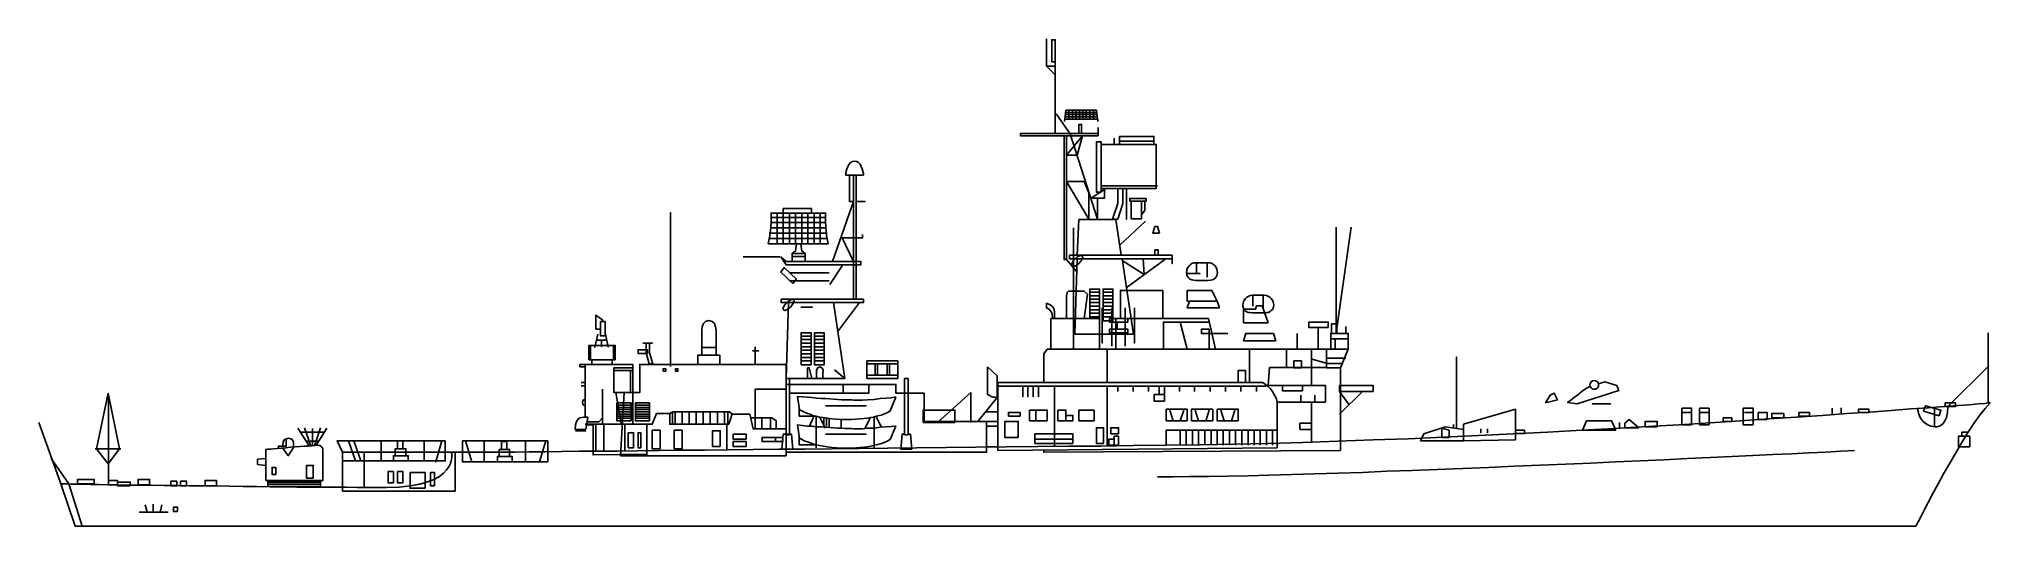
# Model space of a CAD drawing. Header units: millimetres. Extents: x -2062 to -1956, y 1488 to 1514.
import ezdxf

# ---------------------------------------------------------------- set-up
doc = ezdxf.new("R2010")
doc.units = ezdxf.units.MM
doc.header["$LTSCALE"] = 10
doc.layers.add('Embarcações', color=2, linetype='Continuous')

msp = doc.modelspace()

# ---------------------------------------------------------------- linework, layer by layer
at = {"layer": 'Embarcações'}
for points in [[(-2007.31, 1514.34), (-2007.31, 1512.87), (-2006.8, 1512.36)], [(-2006.83, 1513.1), (-2006.83, 1514.3), (-2007.02, 1514.3), (-2007.02, 1513.1), (-2006.83, 1513.1)], [(-2006.83, 1514.2), (-2006.83, 1509.18)], [(-2007.31, 1512.87), (-2006.83, 1512.87)], [(-2004.53, 1505.69), (-2004.53, 1504.54), (-2006.02, 1509.18), (-2006.77, 1510.28)], [(-2004.53, 1509.99), (-2004.59, 1510.47), (-2006.25, 1510.47), (-2006.31, 1509.99), (-2004.53, 1509.99)], [(-2006.25, 1510.35), (-2004.59, 1510.35)], [(-2006.25, 1510.24), (-2004.59, 1510.24)], [(-2006.09, 1510.47), (-2006.09, 1509.99)], [(-2005.89, 1510.47), (-2005.89, 1509.99)], [(-2005.7, 1510.47), (-2005.7, 1509.99)], [(-2005.51, 1510.47), (-2005.51, 1509.99)], [(-2005.33, 1510.47), (-2005.33, 1509.99)], [(-2005.14, 1510.47), (-2005.14, 1509.99)], [(-2004.94, 1510.47), (-2004.94, 1509.99)], [(-2004.75, 1510.47), (-2004.75, 1509.99)], [(-2004.49, 1509.08), (-2004.49, 1509.2), (-2008.72, 1509.2), (-2008.72, 1509.08), (-2004.49, 1509.08)], [(-2006.31, 1509.99), (-2006.32, 1509.85)], [(-2006.25, 1510.11), (-2004.59, 1510.11)], [(-2005.4, 1509.2), (-2005.4, 1509.7), (-2005.54, 1509.7), (-2005.54, 1509.2), (-2005.4, 1509.2)], [(-2004.53, 1509.99), (-2004.5, 1509.85)], [(-2004.5, 1509.52), (-2004.5, 1509.2)], [(-2006.21, 1509.08), (-2006.21, 1502.35), (-2006.35, 1502.35), (-2006.35, 1509.08), (-2006.21, 1509.08)], [(-2006.21, 1508.03), (-2005.63, 1508.03), (-2005.34, 1509.08), (-2006.21, 1508.03)], [(-2006.21, 1508.03), (-2005.63, 1508.03), (-2005.34, 1509.08)], [(-2004.34, 1506.02), (-2004.34, 1508.75), (-2004.59, 1508.75), (-2004.59, 1506.02), (-2004.34, 1506.02)], [(-2004.59, 1508.75), (-2004.59, 1508.75), (-2004.59, 1508.75), (-2004.59, 1508.75), (-2004.59, 1508.75)], [(-2001.34, 1506.22), (-2001.34, 1508.61), (-2004.34, 1508.61), (-2004.34, 1506.22), (-2001.34, 1506.22)], [(-2003.62, 1508.65), (-2003.62, 1508.94), (-2003.62, 1508.65)], [(-2003.62, 1508.65), (-2003.62, 1508.94)], [(-2001.47, 1508.61), (-2001.47, 1509.04), (-2003.33, 1509.04), (-2003.33, 1508.61), (-2001.47, 1508.61)], [(-2003.29, 1508.79), (-2001.47, 1508.79)], [(-2017.25, 1506.93), (-2017.25, 1507.03), (-2017.28, 1507.15), (-2017.31, 1507.28), (-2017.36, 1507.4), (-2017.43, 1507.53), (-2017.51, 1507.62), (-2017.61, 1507.68), (-2017.73, 1507.7), (-2017.84, 1507.68), (-2017.94, 1507.62), (-2018.02, 1507.53), (-2018.09, 1507.4), (-2018.15, 1507.28), (-2018.18, 1507.15), (-2018.2, 1507.03), (-2018.2, 1506.93), (-2017.25, 1506.93)], [(-2017.78, 1505.5), (-2017.78, 1506.93), (-2018.01, 1506.93), (-2018.01, 1505.5), (-2017.78, 1505.5)], [(-2017.64, 1506.93), (-2017.64, 1500.19), (-2017.78, 1500.19), (-2017.78, 1506.93), (-2017.64, 1506.93)], [(-2005.25, 1506.6), (-2006.21, 1506.6), (-2005.01, 1504.54), (-2005.01, 1505.98), (-2005.25, 1506.6)], [(-2005.25, 1506.6), (-2006.21, 1506.6), (-2005.01, 1504.54), (-2005.01, 1505.98)], [(-2004.15, 1506.16), (-2004.15, 1505.69), (-2004.88, 1505.69), (-2004.15, 1506.16)], [(-2004.15, 1506.16), (-2004.15, 1505.69), (-2004.88, 1505.69)], [(-2004.34, 1506.35), (-2001.28, 1506.35)], [(-2003.43, 1504.54), (-2003.15, 1505.4), (-2003.15, 1506.22), (-2003.43, 1506.22), (-2003.43, 1505.4), (-2003.72, 1504.54), (-2003.43, 1504.54)], [(-2002.96, 1506.22), (-2002.96, 1504.54), (-2002.96, 1506.22)], [(-2002.96, 1506.22), (-2002.96, 1504.54)], [(-2027.72, 1496.54), (-2027.72, 1504.9), (-2027.72, 1496.54)], [(-2027.72, 1496.54), (-2027.72, 1504.9)], [(-2019.17, 1503.2), (-2019.25, 1503.66), (-2019.29, 1504.07), (-2019.3, 1504.45), (-2019.3, 1504.88), (-2022.26, 1504.88), (-2022.26, 1504.45), (-2022.28, 1504.07), (-2022.33, 1503.66), (-2022.42, 1503.2), (-2019.17, 1503.2)], [(-2021.93, 1504.88), (-2021.93, 1503.2)], [(-2020.07, 1504.88), (-2020.07, 1505.12), (-2021.6, 1505.12), (-2021.6, 1504.88), (-2020.07, 1504.88)], [(-2021.6, 1504.88), (-2021.6, 1503.2)], [(-2021.26, 1504.88), (-2021.26, 1503.2)], [(-2020.93, 1504.88), (-2020.93, 1503.2)], [(-2020.6, 1504.88), (-2020.6, 1503.2)], [(-2020.27, 1504.88), (-2020.27, 1503.2)], [(-2019.92, 1504.88), (-2019.92, 1503.2)], [(-2019.59, 1504.88), (-2019.59, 1503.2)], [(-2018.92, 1502.25), (-2017.78, 1505.5), (-2018.92, 1502.25)], [(-2018.92, 1502.25), (-2017.78, 1505.5)], [(-2017.58, 1505.5), (-2017.16, 1505.5), (-2017.58, 1505.5)], [(-2017.58, 1505.5), (-2017.16, 1505.5)], [(-2001.89, 1505.53), (-2001.89, 1505.67), (-2002.78, 1505.67), (-2002.78, 1505.53), (-2001.89, 1505.53)], [(-2002.15, 1504.56), (-2002.15, 1505.53), (-2002.7, 1505.53), (-2002.7, 1504.56), (-2002.15, 1504.56)], [(-2002.15, 1504.79), (-2002.15, 1505.53), (-2001.96, 1505.53), (-2001.96, 1505.02), (-2002.15, 1504.79)], [(-2022.29, 1504.36), (-2019.28, 1504.36)], [(-2022.29, 1504.07), (-2019.28, 1504.07)], [(-2022.26, 1504.63), (-2019.28, 1504.63)], [(-2005.83, 1504.07), (-2005.83, 1497.47), (-2005.83, 1504.07)], [(-2005.83, 1504.07), (-2005.83, 1497.47)], [(-2003.24, 1502.58), (-2003.53, 1504.52), (-2005.54, 1504.52), (-2005.63, 1502.58), (-2003.24, 1502.58)], [(-2001.93, 1504.44), (-2003.32, 1503.13)], [(-2001.16, 1503.78), (-2001.27, 1504.14), (-2001.41, 1504.14), (-2001.52, 1503.78), (-2001.16, 1503.78)], [(-1991.57, 1504.11), (-1991.57, 1498.37), (-1990.76, 1504.11)], [(-2022.36, 1503.78), (-2019.21, 1503.78)], [(-2022.36, 1503.49), (-2019.21, 1503.49)], [(-2020.64, 1503.2), (-2020.6, 1502.82), (-2020.41, 1502.68), (-2020.41, 1502.25), (-2021.12, 1502.25), (-2021.12, 1502.68), (-2020.93, 1502.82), (-2020.89, 1503.2), (-2020.64, 1503.2)], [(-2017.29, 1503.72), (-2017.29, 1503.53), (-2018.4, 1503.53), (-2017.78, 1502.25)], [(-2001.24, 1502.58), (-2001.24, 1502.87), (-2001.41, 1502.87), (-2001.41, 1502.58), (-2001.24, 1502.58)], [(-2021.77, 1502.49), (-2023.78, 1502.49)], [(-2021.74, 1502.49), (-2021.45, 1502.06), (-2017.39, 1502.06), (-2017.39, 1502.25), (-2021.45, 1502.25), (-2021.74, 1502.49)], [(-2020.89, 1501.29), (-2021.55, 1501.91), (-2021.74, 1501.67), (-2021.08, 1501.05), (-2020.89, 1501.29)], [(-2021.12, 1502.68), (-2020.41, 1502.68)], [(-2021.12, 1502.51), (-2020.41, 1502.51)], [(-2018.4, 1502), (-2019.07, 1501)], [(-2006.21, 1502.35), (-2005.63, 1501.67)], [(-2000.47, 1502.58), (-2000.47, 1502.39), (-2006.05, 1502.39), (-2006.05, 1502.58), (-2000.47, 1502.58)], [(-2005.52, 1502.16), (-2005.43, 1502.27), (-2005.36, 1502.39), (-2005.33, 1502.47), (-2005.36, 1502.54), (-2005.43, 1502.57), (-2005.51, 1502.55), (-2005.63, 1502.49), (-2005.74, 1502.39), (-2005.85, 1502.28), (-2005.91, 1502.16), (-2005.94, 1502.06), (-2005.92, 1501.99), (-2005.85, 1501.98), (-2005.76, 1501.99), (-2005.63, 1502.06), (-2005.52, 1502.16)], [(-2005.77, 1498.29), (-2005.63, 1502.39), (-2003.2, 1502.39), (-2002.58, 1498.29), (-2005.77, 1498.29)], [(-2003.2, 1502.29), (-2002, 1501.54), (-2002.05, 1502.39)], [(-2000.88, 1502.36), (-2002.97, 1500.82)], [(-2000.47, 1502.39), (-2000.47, 1502.13), (-2000.47, 1502.39)], [(-2000.47, 1502.39), (-2000.47, 1502.13)], [(-1998.53, 1501.22), (-1998.4, 1501.23), (-1998.29, 1501.25), (-1998.21, 1501.29), (-1998.14, 1501.34), (-1998.09, 1501.41), (-1998.05, 1501.48), (-1998.03, 1501.56), (-1998.02, 1501.65), (-1998.03, 1501.74), (-1998.05, 1501.83), (-1998.09, 1501.92), (-1998.14, 1502), (-1998.22, 1502.07), (-1998.31, 1502.13), (-1998.42, 1502.17), (-1998.53, 1502.18), (-1999.17, 1502.18), (-1999.3, 1502.17), (-1999.4, 1502.13), (-1999.49, 1502.07), (-1999.56, 1502), (-1999.63, 1501.92), (-1999.67, 1501.83), (-1999.68, 1501.74), (-1999.7, 1501.65), (-1999.68, 1501.56), (-1999.67, 1501.48), (-1999.63, 1501.41), (-1999.57, 1501.34), (-1999.51, 1501.29), (-1999.41, 1501.25), (-1999.3, 1501.23), (-1999.17, 1501.22), (-1998.53, 1501.22)], [(-1999.16, 1502.18), (-1999.16, 1501.6), (-1999.16, 1502.18)], [(-1999.16, 1502.18), (-1999.16, 1501.6)], [(-1998.58, 1502.18), (-1998.58, 1501.41), (-1998.58, 1502.18)], [(-1998.58, 1502.18), (-1998.58, 1501.41)], [(-2021.26, 1501.63), (-2019.11, 1501.63)], [(-2021.26, 1501.19), (-2019.11, 1501.19)], [(-2006.21, 1499.14), (-2006.21, 1499.29), (-2006.21, 1499.64), (-2006.21, 1500.05), (-2006.21, 1500.38), (-2006.18, 1500.56), (-2006.1, 1500.63), (-2005.99, 1500.64), (-2005.87, 1500.63), (-2005.8, 1500.63), (-2005.72, 1500.63), (-2005.61, 1500.63), (-2005.51, 1500.63), (-2005.41, 1500.63), (-2005.33, 1500.63), (-2005.27, 1500.63), (-2005.25, 1500.63), (-2005.08, 1500.46), (-2005.25, 1499.14), (-2006.21, 1499.14)], [(-2004.43, 1499.02), (-2004.42, 1499.02), (-2004.42, 1500.74), (-2004.94, 1500.74), (-2004.94, 1499.14), (-2004.94, 1499.14)], [(-2003.69, 1499.02), (-2003.69, 1500.74), (-2004.23, 1500.74), (-2004.23, 1499.02), (-2003.69, 1499.02)], [(-2000.99, 1499.14), (-2000.99, 1500.67), (-2003.29, 1500.67), (-2003.29, 1499.14), (-2000.99, 1499.14)], [(-1999.67, 1501.59), (-1998.97, 1501.59), (-1999.67, 1501.59)], [(-1999.67, 1501.59), (-1998.97, 1501.59)], [(-1998.03, 1500.09), (-1999.66, 1500.09), (-1999.66, 1500.67), (-1998.32, 1500.67), (-1998.03, 1500.09)], [(-2017.25, 1500.19), (-2017.25, 1500.01), (-2021.71, 1500.01), (-2021.71, 1500.19), (-2017.25, 1500.19)], [(-2021.2, 1499.77), (-2021.11, 1499.88), (-2021.04, 1499.99), (-2021.01, 1500.09), (-2021.03, 1500.16), (-2021.09, 1500.17), (-2021.19, 1500.16), (-2021.31, 1500.09), (-2021.42, 1499.99), (-2021.52, 1499.88), (-2021.59, 1499.76), (-2021.62, 1499.68), (-2021.59, 1499.61), (-2021.52, 1499.58), (-2021.44, 1499.61), (-2021.31, 1499.66), (-2021.2, 1499.77)], [(-2021.45, 1495.89), (-2021.31, 1500.01), (-2018.88, 1500.01), (-2018.26, 1495.89), (-2021.45, 1495.89)], [(-2020.64, 1499.76), (-2020.02, 1499.76), (-2020.64, 1499.76)], [(-2020.64, 1499.76), (-2020.02, 1499.76)], [(-2017.46, 1500.01), (-2018.66, 1498.42)], [(-2007.31, 1499.98), (-2007.31, 1499.72), (-2007.26, 1499.7), (-2007.13, 1499.64), (-2007.01, 1499.46), (-2006.95, 1499.14), (-2006.87, 1499.14), (-2006.87, 1499.17), (-2006.86, 1499.26), (-2006.86, 1499.37), (-2006.87, 1499.53), (-2006.91, 1499.68), (-2007, 1499.82), (-2007.13, 1499.91), (-2007.31, 1499.98)], [(-2004.94, 1500.57), (-2004.42, 1500.57)], [(-2004.94, 1500.38), (-2004.42, 1500.38)], [(-2004.94, 1500.19), (-2004.42, 1500.19)], [(-2004.94, 1500.01), (-2004.42, 1500.01)], [(-2004.94, 1499.82), (-2004.42, 1499.82)], [(-2004.94, 1499.62), (-2004.42, 1499.62)], [(-2004.27, 1499.72), (-2004.27, 1497.81), (-2004.27, 1499.72)], [(-2004.27, 1499.72), (-2004.27, 1497.81)], [(-2004.23, 1500.57), (-2003.69, 1500.57)], [(-2004.23, 1500.38), (-2003.69, 1500.38)], [(-2004.23, 1500.19), (-2003.69, 1500.19)], [(-2004.23, 1500.01), (-2003.69, 1500.01)], [(-2004.23, 1499.82), (-2003.69, 1499.82)], [(-2004.23, 1499.62), (-2003.69, 1499.62)], [(-2003.75, 1499.72), (-2003.75, 1497.65)], [(-2003.03, 1499.72), (-2003.03, 1497.65)], [(-2002.52, 1499.72), (-2002.52, 1497.81), (-2002.52, 1499.72)], [(-2002.52, 1499.72), (-2002.52, 1497.81)], [(-1997.91, 1499.72), (-1998.03, 1500.09), (-1999.53, 1500.09), (-1999.66, 1499.72), (-1997.91, 1499.72)], [(-1995.47, 1499.46), (-1995.35, 1499.47), (-1995.24, 1499.48), (-1995.15, 1499.53), (-1995.09, 1499.58), (-1995.03, 1499.64), (-1994.99, 1499.7), (-1994.98, 1499.79), (-1994.96, 1499.87), (-1994.98, 1499.97), (-1994.99, 1500.05), (-1995.03, 1500.15), (-1995.09, 1500.23), (-1995.17, 1500.3), (-1995.25, 1500.35), (-1995.36, 1500.39), (-1995.47, 1500.41), (-1996.12, 1500.41), (-1996.23, 1500.39), (-1996.34, 1500.35), (-1996.42, 1500.3), (-1996.49, 1500.23), (-1996.56, 1500.15), (-1996.6, 1500.05), (-1996.61, 1499.97), (-1996.63, 1499.87), (-1996.63, 1499.79), (-1996.6, 1499.7), (-1996.56, 1499.64), (-1996.52, 1499.58), (-1996.45, 1499.53), (-1996.35, 1499.48), (-1996.24, 1499.47), (-1996.12, 1499.46), (-1995.47, 1499.46)], [(-1995.26, 1498.91), (-1996.6, 1498.91), (-1996.6, 1499.65), (-1995.95, 1499.65), (-1995.9, 1499.83), (-1995.59, 1499.83), (-1995.26, 1498.91)], [(-1996.09, 1500.41), (-1996.09, 1499.83), (-1996.09, 1500.41)], [(-1996.09, 1500.41), (-1996.09, 1499.83)], [(-1995.53, 1500.41), (-1995.53, 1499.65), (-1995.53, 1500.41)], [(-1995.53, 1500.41), (-1995.53, 1499.65)], [(-2031.42, 1498.98), (-2031.42, 1499.07), (-2031.78, 1499.33), (-2031.78, 1498.56), (-2031.52, 1498.56), (-2031.52, 1498.56)], [(-2031.28, 1498.2), (-2031.28, 1498.98), (-2031.52, 1498.98), (-2031.52, 1498.2), (-2031.28, 1498.2)], [(-2025.25, 1497.16), (-2025.25, 1497.5), (-2025.25, 1498.12), (-2025.25, 1498.52), (-2025.28, 1498.7), (-2025.33, 1498.87), (-2025.46, 1498.99), (-2025.64, 1499.03), (-2025.82, 1498.99), (-2025.93, 1498.87), (-2026, 1498.7), (-2026.02, 1498.52), (-2026.02, 1498.12), (-2026.02, 1497.5), (-2026.02, 1497.16), (-2026.02, 1497.16)], [(-2004.43, 1497.47), (-2004.43, 1499.14), (-2007.06, 1499.14), (-2007.06, 1497.47), (-2004.43, 1497.47)], [(-2004.94, 1499.43), (-2004.42, 1499.43)], [(-2004.94, 1499.24), (-2004.42, 1499.24)], [(-2004.23, 1499.43), (-2003.69, 1499.43)], [(-2004.23, 1499.24), (-2003.69, 1499.24)], [(-2002.88, 1498.95), (-2002.88, 1499.14), (-2003.88, 1499.14), (-2003.88, 1498.95), (-2002.88, 1498.95)], [(-2002.88, 1498.37), (-2002.88, 1498.56), (-2003.88, 1498.56), (-2003.88, 1498.37), (-2002.88, 1498.37)], [(-2003.53, 1499.14), (-1998.51, 1499.14), (-1998.13, 1497.47), (-2003.53, 1497.47), (-2003.53, 1499.14)], [(-2003.46, 1498.95), (-2003.46, 1498.56), (-2003.46, 1498.95)], [(-2003.46, 1498.95), (-2003.46, 1498.56)], [(-2000.95, 1497.47), (-2000.95, 1498.95), (-1998.46, 1498.95)], [(-2000.04, 1498.95), (-1999.66, 1497.47)], [(-1998.46, 1498.33), (-1998.46, 1498.56), (-1998.89, 1498.56), (-1998.89, 1498.33), (-1998.46, 1498.33)], [(-1992, 1498.66), (-1992, 1498.95), (-1993.06, 1498.95), (-1993.06, 1498.66), (-1992, 1498.66)], [(-1992.54, 1498.66), (-1992.54, 1497.47)], [(-1991.53, 1498.33), (-1991.53, 1498.85), (-1991.82, 1498.85), (-1991.82, 1498.33), (-1991.53, 1498.33)], [(-1991.05, 1498.71), (-1991.05, 1498.33)], [(-2030.73, 1496.9), (-2030.73, 1497.68), (-2032.16, 1497.68), (-2032.16, 1496.9), (-2030.73, 1496.9)], [(-2032.07, 1497.64), (-2032.07, 1496.9), (-2032.07, 1497.64)], [(-2032.07, 1497.64), (-2032.07, 1496.9)], [(-2031.68, 1498.29), (-2031.83, 1497.58), (-2031.68, 1498.29)], [(-2031.68, 1498.29), (-2031.83, 1497.58)], [(-2031.76, 1497.97), (-2031.19, 1497.97), (-2031.76, 1497.97)], [(-2031.76, 1497.97), (-2031.19, 1497.97)], [(-2031.48, 1497.97), (-2031.48, 1497.61), (-2031.48, 1497.97)], [(-2031.48, 1497.97), (-2031.48, 1497.61)], [(-2031.25, 1498.29), (-2031.12, 1497.58)], [(-2030.83, 1497.64), (-2030.83, 1496.9), (-2030.83, 1497.64)], [(-2030.83, 1497.64), (-2030.83, 1496.9)], [(-2028.98, 1497.25), (-2028.98, 1497.45), (-2029.49, 1497.45), (-2029.49, 1497.25), (-2028.98, 1497.25)], [(-2029.23, 1497.81), (-2028.71, 1497.81), (-2029.23, 1497.81)], [(-2029.23, 1497.81), (-2028.71, 1497.81)], [(-2028.89, 1496.68), (-2029.05, 1497.28), (-2029.05, 1497.81), (-2028.87, 1497.81), (-2028.87, 1497.28), (-2028.69, 1496.68), (-2028.89, 1496.68)], [(-2026.02, 1497.56), (-2025.25, 1497.56), (-2026.02, 1497.56)], [(-2026.02, 1497.56), (-2025.25, 1497.56)], [(-2023.13, 1497.61), (-2023.13, 1496.65)], [(-2020.09, 1496.63), (-2020.09, 1498.36), (-2020.63, 1498.36), (-2020.63, 1496.63), (-2020.09, 1496.63)], [(-2020.63, 1498.19), (-2020.09, 1498.19)], [(-2020.63, 1498), (-2020.09, 1498)], [(-2020.63, 1497.81), (-2020.09, 1497.81)], [(-2020.63, 1497.61), (-2020.09, 1497.61)], [(-2019.37, 1496.63), (-2019.37, 1498.36), (-2019.91, 1498.36), (-2019.91, 1496.63), (-2019.37, 1496.63)], [(-2019.91, 1498.19), (-2019.37, 1498.19)], [(-2019.91, 1498), (-2019.37, 1498)], [(-2019.91, 1497.81), (-2019.37, 1497.81)], [(-2019.91, 1497.61), (-2019.37, 1497.61)], [(-2007.45, 1495.66), (-2007.45, 1495.7), (-2007.45, 1497.23), (-2007.26, 1497.47), (-1992.1, 1497.47), (-1992.1, 1496.47), (-1991.34, 1496.47), (-1991.34, 1491.97), (-2007.45, 1491.87), (-2007.45, 1491.99), (-2007.45, 1491.99)], [(-2004.01, 1497.47), (-2004.01, 1495.7), (-2004.01, 1497.47)], [(-2004.01, 1497.47), (-2004.01, 1495.7)], [(-1998.89, 1498.33), (-1997.45, 1498.33)], [(-1998.46, 1498.33), (-1998.46, 1497.47)], [(-1994.85, 1497.94), (-1994.98, 1498.33), (-1996.48, 1498.33), (-1996.6, 1497.94), (-1994.85, 1497.94)], [(-1996.27, 1497.47), (-1996.27, 1495.7)], [(-1994.26, 1497.47), (-1994.26, 1496.51)], [(-1993.68, 1498.33), (-1993.68, 1497.47), (-1993.68, 1498.33)], [(-1993.68, 1498.33), (-1993.68, 1497.47)], [(-1992.1, 1497.47), (-1990.91, 1497.47), (-1991.34, 1496.47), (-1992.1, 1496.47), (-1992.1, 1497.47)], [(-1990.91, 1497.47), (-1990.91, 1498.33), (-1991.86, 1498.33), (-1991.86, 1497.47), (-1990.91, 1497.47)], [(-1991.86, 1498.04), (-1990.91, 1498.04)], [(-1991.63, 1498.04), (-1991.63, 1497.47)], [(-1956.15, 1498.37), (-1956.15, 1494.56), (-1956.15, 1498.37)], [(-1956.15, 1498.37), (-1956.15, 1494.56)], [(-2032.65, 1496.51), (-2032.65, 1496.65), (-2032.36, 1496.65), (-2032.36, 1496.51), (-2032.65, 1496.51)], [(-2032.36, 1493.78), (-2032.36, 1496.65), (-2029.78, 1496.65), (-2029.78, 1493.4), (-2029.01, 1493.4), (-2029.01, 1491.77), (-2031.93, 1491.73), (-2031.93, 1493.36), (-2032.29, 1493.36), (-2032.29, 1493.37)], [(-2030.9, 1496.65), (-2030.9, 1496.9), (-2032, 1496.9), (-2032, 1496.65), (-2030.9, 1496.65)], [(-2029.78, 1495.12), (-2029.78, 1496.47), (-2030.8, 1496.47), (-2030.8, 1495.12), (-2029.78, 1495.12)], [(-2030.25, 1495.12), (-2029.4, 1495.12), (-2029.4, 1496.65), (-2021.45, 1496.65), (-2021.45, 1491.68), (-2030.44, 1491.68), (-2030.25, 1495.12)], [(-2027.98, 1496.29), (-2027.98, 1496.41), (-2028.13, 1496.41), (-2028.13, 1496.29), (-2027.98, 1496.29)], [(-2027.32, 1496.29), (-2027.32, 1496.41), (-2027.45, 1496.41), (-2027.45, 1496.29), (-2027.32, 1496.29)], [(-2025.05, 1496.65), (-2025.05, 1497.16), (-2026.24, 1497.16), (-2026.24, 1496.65), (-2025.05, 1496.65)], [(-2023.27, 1497.38), (-2022.94, 1497.38), (-2023.27, 1497.38)], [(-2023.27, 1497.38), (-2022.94, 1497.38)], [(-2020.63, 1497.42), (-2020.09, 1497.42)], [(-2020.63, 1497.23), (-2020.09, 1497.23)], [(-2020.63, 1497.03), (-2020.09, 1497.03)], [(-2020.63, 1496.84), (-2020.09, 1496.84)], [(-2020.28, 1496.47), (-2020.19, 1496.47), (-2020.05, 1495.89), (-2020.28, 1495.89), (-2020.28, 1496.47)], [(-2019.91, 1497.42), (-2019.37, 1497.42)], [(-2019.91, 1497.23), (-2019.37, 1497.23)], [(-2019.91, 1497.03), (-2019.37, 1497.03)], [(-2019.91, 1496.84), (-2019.37, 1496.84)], [(-2019.46, 1495.89), (-2019.46, 1496.21), (-2019.44, 1496.25), (-2019.44, 1496.36), (-2019.5, 1496.47), (-2019.62, 1496.51), (-2019.73, 1496.47), (-2019.79, 1496.36), (-2019.8, 1496.25), (-2019.8, 1496.21), (-2019.8, 1495.89), (-2019.46, 1495.89)], [(-2015.38, 1495.89), (-2015.38, 1496.84), (-2017.06, 1496.84), (-2017.06, 1495.89), (-2015.38, 1495.89)], [(-2017.06, 1496.68), (-2015.38, 1496.68), (-2017.06, 1496.68)], [(-2017.06, 1496.68), (-2015.38, 1496.68)], [(-2016.48, 1496.06), (-2016.48, 1496.68), (-2016.61, 1496.68), (-2016.61, 1496.06), (-2016.48, 1496.06)], [(-2015.83, 1496.06), (-2015.83, 1496.68), (-2015.96, 1496.68), (-2015.96, 1496.06), (-2015.83, 1496.06)], [(-2010.51, 1496.51), (-2010.51, 1495.02), (-2010.49, 1495.01), (-2010.46, 1495), (-2010.42, 1494.97), (-2010.37, 1494.94), (-2010.3, 1494.9), (-2010.2, 1494.87), (-2010.11, 1494.86), (-2009.98, 1494.85), (-2009.98, 1496.03), (-2010.51, 1496.51)], [(-1994.78, 1494.6), (-1992.15, 1494.6), (-1992.15, 1495.51), (-1995.26, 1495.51), (-1995.18, 1496.48), (-1992.1, 1496.48)], [(-1993.45, 1496.47), (-1993.45, 1496.84), (-1993.87, 1496.84), (-1993.87, 1496.47), (-1993.45, 1496.47)], [(-1992.91, 1497.42), (-1992.91, 1495.51)], [(-1991.24, 1496.7), (-1992.06, 1496.7), (-1992.87, 1496.94)], [(-1992.06, 1496.99), (-1991.05, 1496.99)], [(-1985.03, 1493.17), (-1985.03, 1497.06), (-1985.03, 1493.17)], [(-1985.03, 1493.17), (-1985.03, 1497.06)], [(-1959.98, 1494.27), (-1959.93, 1493.99), (-1959.84, 1493.77), (-1959.71, 1493.59), (-1959.58, 1493.45), (-1959.42, 1493.37), (-1959.27, 1493.3), (-1959.14, 1493.28), (-1959.03, 1493.26), (-1958.93, 1493.26), (-1958.82, 1493.29), (-1958.71, 1493.34), (-1958.6, 1493.44), (-1958.5, 1493.58), (-1958.42, 1493.77), (-1958.36, 1494.03), (-1958.35, 1494.36), (-1956.11, 1496.57)], [(-2032.36, 1495.67), (-2032.58, 1495.67)], [(-2032.36, 1495.48), (-2032.58, 1495.48)], [(-2030.8, 1496.32), (-2029.78, 1496.32)], [(-2029.89, 1496.29), (-2029.89, 1495.12)], [(-2021.26, 1495.89), (-2021.26, 1492.83), (-2021.45, 1492.83), (-2021.45, 1495.89), (-2021.26, 1495.89)], [(-2021.45, 1495.56), (-2015.48, 1495.56), (-2015.48, 1495.08), (-2013.95, 1495.08), (-2013.95, 1493.55), (-2010.56, 1493.55), (-2010.56, 1491.87), (-2021.45, 1491.87), (-2021.45, 1495.56)], [(-2016.96, 1495.08), (-2016.96, 1495.56), (-2021.26, 1495.56), (-2021.26, 1495.08), (-2016.96, 1495.08)], [(-2018.81, 1496.35), (-2018.26, 1495.89), (-2018.81, 1496.35)], [(-2018.81, 1496.35), (-2018.26, 1495.89)], [(-2018.35, 1495.56), (-2018.35, 1495.08), (-2018.35, 1495.56)], [(-2018.35, 1495.56), (-2018.35, 1495.08)], [(-2017.06, 1496.06), (-2015.38, 1496.06), (-2017.06, 1496.06)], [(-2017.06, 1496.06), (-2015.38, 1496.06)], [(-2014.82, 1495.89), (-2014.82, 1492.83), (-2015.01, 1492.83), (-2015.01, 1495.89), (-2014.82, 1495.89)], [(-2009.94, 1491.97), (-2009.94, 1495.66), (-1995.54, 1495.66), (-1995.51, 1495.63), (-1995.42, 1495.57), (-1995.31, 1495.48), (-1995.15, 1495.34), (-1995.02, 1495.18), (-1994.91, 1494.98), (-1994.81, 1494.78), (-1994.78, 1494.56), (-1994.78, 1493.91), (-1994.78, 1493.11), (-1994.78, 1492.41), (-1994.78, 1492.12), (-2009.94, 1491.97)], [(-2009.94, 1495.46), (-1995.4, 1495.46), (-2009.94, 1495.46)], [(-2009.94, 1495.46), (-1995.4, 1495.46)], [(-2008.59, 1495.46), (-2008.59, 1494.89), (-2008.59, 1495.46)], [(-2008.59, 1495.46), (-2008.59, 1494.89)], [(-2008.32, 1495.46), (-2008.32, 1494.89), (-2008.32, 1495.46)], [(-2008.32, 1495.46), (-2008.32, 1494.89)], [(-2008.03, 1495.46), (-2008.03, 1494.89), (-2008.03, 1495.46)], [(-2008.03, 1495.46), (-2008.03, 1494.89)], [(-2007.74, 1495.46), (-2007.74, 1494.89), (-2007.74, 1495.46)], [(-2007.74, 1495.46), (-2007.74, 1494.89)], [(-2006.87, 1495.46), (-2006.87, 1492.16)], [(-2004.01, 1495.41), (-2004.01, 1492.21), (-2004.01, 1495.41)], [(-2004.01, 1495.41), (-2004.01, 1492.21)], [(-2003.43, 1495.46), (-2003.43, 1495.18)], [(-2002.6, 1495.46), (-2002.6, 1495.18)], [(-2001.76, 1495.46), (-2001.76, 1495.18)], [(-2000.9, 1495.02), (-2000.9, 1495.46), (-2001.19, 1495.46), (-2001.19, 1495.02), (-2000.9, 1495.02)], [(-2000.08, 1495.46), (-2000.08, 1495.18)], [(-1999.26, 1495.46), (-1999.26, 1495.18)], [(-1998.42, 1495.46), (-1998.42, 1495.18)], [(-1997.58, 1495.46), (-1997.58, 1495.18)], [(-1996.5, 1495.66), (-1996.5, 1496.32), (-1996.89, 1496.32), (-1996.89, 1495.66), (-1996.5, 1495.66)], [(-1996.74, 1495.46), (-1996.74, 1495.18)], [(-1995.9, 1495.46), (-1995.9, 1495.18)], [(-1993.39, 1495.22), (-1993.39, 1495.51), (-1994.49, 1495.51), (-1994.49, 1495.22), (-1993.39, 1495.22)], [(-1989.56, 1495.18), (-1989.56, 1495.51), (-1991.38, 1495.51), (-1991.38, 1495.18), (-1989.56, 1495.18)], [(-1977.32, 1495.59), (-1977.24, 1495.62), (-1977.16, 1495.64), (-1977.08, 1495.67), (-1976.98, 1495.7), (-1976.33, 1495.51), (-1976.22, 1495.24), (-1978.48, 1494.5), (-1979, 1494.57), (-1978.8, 1494.72), (-1978.62, 1494.86), (-1978.45, 1494.98), (-1978.32, 1495.11), (-1978.18, 1495.22), (-1978.05, 1495.3), (-1977.93, 1495.38), (-1977.79, 1495.44), (-1977.77, 1495.45), (-1977.77, 1495.44)], [(-1977.54, 1495.3), (-1977.46, 1495.31), (-1977.38, 1495.37), (-1977.32, 1495.44), (-1977.31, 1495.53), (-1977.32, 1495.62), (-1977.38, 1495.7), (-1977.46, 1495.75), (-1977.54, 1495.77), (-1977.64, 1495.75), (-1977.71, 1495.7), (-1977.77, 1495.62), (-1977.78, 1495.53), (-1977.77, 1495.44), (-1977.71, 1495.37), (-1977.64, 1495.31), (-1977.54, 1495.3)], [(-2060.84, 1490.15), (-2060.07, 1487.86), (-1960.07, 1487.86), (-1960.04, 1487.92), (-1959.95, 1488.1), (-1959.81, 1488.36), (-1959.63, 1488.72), (-1959.41, 1489.14), (-1959.15, 1489.63), (-1958.87, 1490.15), (-1958.57, 1490.7), (-1958.24, 1491.28), (-1957.91, 1491.84), (-1957.58, 1492.41), (-1957.25, 1492.94), (-1956.92, 1493.44), (-1956.62, 1493.88), (-1956.31, 1494.25), (-1956.05, 1494.56), (-1956.12, 1494.56), (-1956.34, 1494.53), (-1956.7, 1494.5), (-1957.19, 1494.46), (-1957.8, 1494.42), (-1958.54, 1494.36), (-1959.4, 1494.29), (-1960.35, 1494.23), (-1961.42, 1494.14), (-1962.58, 1494.06), (-1963.83, 1493.98), (-1965.17, 1493.88), (-1966.58, 1493.78), (-1968.07, 1493.69), (-1969.63, 1493.58), (-1971.25, 1493.48), (-1972.93, 1493.37), (-1974.65, 1493.28), (-1976.43, 1493.17), (-1978.23, 1493.07), (-1980.08, 1492.97), (-1981.95, 1492.88), (-1983.84, 1492.78), (-1985.74, 1492.7), (-1987.65, 1492.61), (-1989.56, 1492.55), (-1991.48, 1492.48), (-1993.39, 1492.41), (-1995.28, 1492.35), (-1997.15, 1492.31), (-1998.98, 1492.28), (-2000.8, 1492.26), (-2002.58, 1492.24), (-2004.34, 1492.21), (-2006.09, 1492.2), (-2007.79, 1492.19), (-2009.49, 1492.16), (-2011.14, 1492.15), (-2012.76, 1492.13), (-2014.37, 1492.12), (-2015.93, 1492.09), (-2017.47, 1492.08), (-2018.97, 1492.06), (-2020.43, 1492.05), (-2021.85, 1492.04), (-2023.24, 1492.02), (-2024.58, 1492.01), (-2025.87, 1491.99), (-2027.14, 1491.98), (-2028.34, 1491.97), (-2029.51, 1491.95), (-2030.62, 1491.94), (-2031.68, 1491.93), (-2032.69, 1491.93), (-2033.65, 1491.91), (-2034.56, 1491.9), (-2035.4, 1491.9), (-2036.18, 1491.88), (-2036.91, 1491.88), (-2037.59, 1491.88), (-2038.19, 1491.87), (-2038.73, 1491.87), (-2039.21, 1491.87), (-2039.63, 1491.87), (-2039.63, 1491.84), (-2039.61, 1491.79), (-2039.61, 1491.69), (-2039.61, 1491.57), (-2039.64, 1491.43), (-2039.68, 1491.27), (-2039.76, 1491.09), (-2039.89, 1490.92), (-2040.05, 1490.74), (-2040.27, 1490.56), (-2040.56, 1490.4), (-2040.92, 1490.26), (-2041.35, 1490.14), (-2041.86, 1490.04), (-2042.46, 1489.98), (-2043.16, 1489.96), (-2043.65, 1489.96), (-2044.18, 1489.96), (-2044.75, 1489.96), (-2045.35, 1489.97), (-2045.99, 1489.97), (-2046.65, 1489.97), (-2047.32, 1489.98), (-2048.03, 1489.98), (-2048.74, 1490), (-2049.47, 1490), (-2050.2, 1490.01), (-2050.94, 1490.01), (-2051.69, 1490.03), (-2052.42, 1490.04), (-2053.15, 1490.04), (-2053.86, 1490.05), (-2054.58, 1490.07), (-2055.25, 1490.07), (-2055.93, 1490.08), (-2056.56, 1490.09), (-2057.17, 1490.09), (-2057.75, 1490.11), (-2058.28, 1490.11), (-2058.78, 1490.12), (-2059.23, 1490.12), (-2059.63, 1490.14), (-2059.99, 1490.14), (-2060.29, 1490.14), (-2060.53, 1490.15), (-2060.71, 1490.15), (-2060.8, 1490.15), (-2060.84, 1490.15)], [(-2058.28, 1491.25), (-2057.65, 1492.06), (-2058.28, 1495.08), (-2058.9, 1492.06), (-2058.28, 1491.25)], [(-2058.25, 1494.89), (-2058.25, 1490.11)], [(-2032.36, 1494.4), (-2032.43, 1494.42), (-2032.47, 1494.45), (-2032.49, 1494.5), (-2032.51, 1494.57), (-2032.49, 1494.65), (-2032.47, 1494.71), (-2032.43, 1494.73), (-2032.36, 1494.75), (-2032.36, 1494.4)], [(-2031.42, 1495.3), (-2031.42, 1493.43), (-2031.42, 1495.3)], [(-2031.42, 1495.3), (-2031.42, 1493.43)], [(-2030.7, 1495.12), (-2030.41, 1493.43)], [(-2029.86, 1493.58), (-2029.86, 1494.56), (-2030.64, 1494.56), (-2030.64, 1493.58), (-2029.86, 1493.58)], [(-2030.61, 1494.43), (-2029.86, 1494.43)], [(-2030.61, 1494.31), (-2029.86, 1494.31)], [(-2028.87, 1493.58), (-2028.87, 1494.56), (-2029.63, 1494.56), (-2029.63, 1493.58), (-2028.87, 1493.58)], [(-2029.6, 1494.43), (-2028.87, 1494.43)], [(-2029.6, 1494.31), (-2028.87, 1494.31)], [(-2021.45, 1493.14), (-2021.45, 1495.3), (-2023.13, 1495.3), (-2023.13, 1493.14), (-2021.45, 1493.14)], [(-2020.82, 1494.91), (-2020.72, 1494.2), (-2020.71, 1494.2), (-2020.68, 1494.17), (-2020.64, 1494.14), (-2020.58, 1494.12), (-2020.5, 1494.07), (-2020.41, 1494.03), (-2020.28, 1493.98), (-2020.14, 1493.94), (-2019.99, 1493.88), (-2019.83, 1493.84), (-2019.63, 1493.78), (-2019.43, 1493.76), (-2019.21, 1493.72), (-2018.96, 1493.69), (-2018.7, 1493.67), (-2018.42, 1493.66), (-2018.15, 1493.66), (-2017.9, 1493.66), (-2017.65, 1493.67), (-2017.43, 1493.69), (-2017.23, 1493.7), (-2017.03, 1493.73), (-2016.85, 1493.76), (-2016.69, 1493.78), (-2016.54, 1493.83), (-2016.39, 1493.87), (-2016.26, 1493.89), (-2016.15, 1493.94), (-2016.04, 1493.98), (-2015.94, 1494.03), (-2015.86, 1494.07), (-2015.79, 1494.12), (-2015.49, 1494.86), (-2015.56, 1494.86), (-2015.74, 1494.83), (-2016.01, 1494.82), (-2016.33, 1494.79), (-2016.67, 1494.75), (-2017.02, 1494.73), (-2017.32, 1494.71), (-2017.54, 1494.71), (-2017.64, 1494.71), (-2017.76, 1494.71), (-2017.9, 1494.72), (-2018.07, 1494.72), (-2018.24, 1494.72), (-2018.42, 1494.73), (-2018.63, 1494.75), (-2018.85, 1494.76), (-2019.07, 1494.78), (-2019.3, 1494.79), (-2019.55, 1494.8), (-2019.8, 1494.82), (-2020.05, 1494.85), (-2020.3, 1494.86), (-2020.56, 1494.89), (-2020.82, 1494.91)], [(-2020.74, 1494.29), (-2020.74, 1493.84), (-2019.83, 1493.84), (-2019.83, 1493.84)], [(-2019.3, 1494.4), (-2017.1, 1494.4), (-2019.3, 1494.4)], [(-2019.3, 1494.4), (-2017.1, 1494.4)], [(-2013.23, 1493.5), (-2011.41, 1495.12), (-2011.41, 1493.5)], [(-2009.98, 1494.85), (-2011.03, 1493.55)], [(-2000.9, 1494.65), (-2000.9, 1495.02), (-2001.45, 1495.02), (-2001.45, 1494.65), (-2000.9, 1494.65)], [(-1993.49, 1494.98), (-1993.49, 1494.6)], [(-1992.91, 1494.6), (-1992.91, 1492.39)], [(-1992.73, 1494.98), (-1992.73, 1494.6)], [(-1990.14, 1495.18), (-1991.38, 1493.94)], [(-1991.38, 1495.18), (-1990.86, 1494.46)], [(-1980.2, 1494.56), (-1979.95, 1494.98), (-1979.72, 1495.08), (-1979.55, 1494.72), (-1980.2, 1494.56)], [(-1977.67, 1494.5), (-1976.66, 1494.5), (-1977.67, 1494.5)], [(-1977.67, 1494.5), (-1976.66, 1494.5)], [(-1972.26, 1493.36), (-1972.26, 1494.27), (-1972.79, 1494.27), (-1972.79, 1493.36), (-1972.26, 1493.36)], [(-1971.31, 1493.36), (-1971.31, 1494.27), (-1971.83, 1494.27), (-1971.83, 1493.36), (-1971.31, 1493.36)], [(-1968.91, 1493.36), (-1968.91, 1494.27), (-1969.45, 1494.27), (-1969.45, 1493.36), (-1968.91, 1493.36)], [(-1964.62, 1494.27), (-1964.62, 1493.98), (-1964.62, 1494.27)], [(-1964.62, 1494.27), (-1964.62, 1493.98)], [(-1964.13, 1494.29), (-1964.13, 1494.01), (-1964.13, 1494.29)], [(-1964.13, 1494.29), (-1964.13, 1494.01)], [(-1958.81, 1493.85), (-1958.72, 1494.16), (-1959.56, 1494.4), (-1959.66, 1494.1), (-1958.81, 1493.85)], [(-1959.07, 1494.31), (-1959.07, 1493.26)], [(-1957.92, 1494.36), (-1957.92, 1494.56), (-1958.49, 1494.56), (-1958.49, 1494.36), (-1957.92, 1494.36)], [(-2060.79, 1490.01), (-2062.03, 1493.5)], [(-2047.61, 1493.21), (-2047.27, 1492.23)], [(-2046.74, 1493.21), (-2047.07, 1492.23)], [(-2032.22, 1493.78), (-2032.32, 1493.78), (-2032.43, 1493.78), (-2032.54, 1493.77), (-2032.65, 1493.74), (-2032.76, 1493.66), (-2032.84, 1493.55), (-2032.89, 1493.37), (-2032.91, 1493.12), (-2032.33, 1493.12), (-2032.22, 1493.78)], [(-2029.78, 1493.4), (-2032.36, 1493.4)], [(-2032.26, 1493.52), (-2031.61, 1493.52), (-2031.42, 1493.74)], [(-2031.78, 1493.4), (-2031.78, 1491.97), (-2031.78, 1493.4)], [(-2031.78, 1493.4), (-2031.78, 1491.97)], [(-2031.35, 1493.4), (-2031.35, 1491.97), (-2031.35, 1493.4)], [(-2031.35, 1493.4), (-2031.35, 1491.97)], [(-2030.61, 1494.2), (-2029.86, 1494.2)], [(-2030.61, 1494.07), (-2029.86, 1494.07)], [(-2030.61, 1493.95), (-2029.86, 1493.95)], [(-2030.61, 1493.84), (-2029.86, 1493.84)], [(-2030.61, 1493.72), (-2029.86, 1493.72)], [(-2030.21, 1493.4), (-2030.21, 1491.97), (-2030.21, 1493.4)], [(-2030.21, 1493.4), (-2030.21, 1491.97)], [(-2029.6, 1494.2), (-2028.87, 1494.2)], [(-2029.6, 1494.07), (-2028.87, 1494.07)], [(-2029.6, 1493.95), (-2028.87, 1493.95)], [(-2029.6, 1493.84), (-2028.87, 1493.84)], [(-2029.6, 1493.72), (-2028.87, 1493.72)], [(-2029.01, 1493.4), (-2028.72, 1493.4), (-2028.49, 1493.98), (-2027.77, 1493.98), (-2027.77, 1493.4), (-2024.56, 1493.4), (-2024.37, 1493.94), (-2023.42, 1493.94), (-2023.23, 1493.14), (-2021.45, 1493.14)], [(-2027.77, 1493.98), (-2027.58, 1494.07), (-2024.52, 1494.07), (-2024.37, 1493.94)], [(-2027.61, 1494.07), (-2027.61, 1493.4)], [(-2027.48, 1494.07), (-2027.48, 1493.4)], [(-2027.1, 1494.07), (-2027.1, 1493.4)], [(-2026.71, 1494.07), (-2026.71, 1493.4)], [(-2026.34, 1494.07), (-2026.34, 1493.4)], [(-2025.95, 1494.07), (-2025.95, 1493.4)], [(-2025.57, 1494.07), (-2025.57, 1493.4)], [(-2025.18, 1494.07), (-2025.18, 1493.4)], [(-2024.8, 1494.07), (-2024.8, 1493.4)], [(-2024.66, 1492.02), (-2024.66, 1493.4)], [(-2024.62, 1494.07), (-2024.62, 1493.4)], [(-2023.37, 1493.74), (-2022.22, 1493.74), (-2021.99, 1493.59), (-2021.99, 1493.14)], [(-2022.77, 1493.74), (-2022.77, 1493.14)], [(-2022.29, 1493.74), (-2022.29, 1493.14)], [(-2020.82, 1493.36), (-2020.72, 1492.64), (-2020.71, 1492.64), (-2020.68, 1492.61), (-2020.64, 1492.6), (-2020.58, 1492.56), (-2020.5, 1492.52), (-2020.41, 1492.48), (-2020.28, 1492.44), (-2020.14, 1492.38), (-2019.99, 1492.34), (-2019.83, 1492.28), (-2019.63, 1492.24), (-2019.43, 1492.2), (-2019.21, 1492.16), (-2018.96, 1492.13), (-2018.7, 1492.12), (-2018.42, 1492.1), (-2018.15, 1492.1), (-2017.9, 1492.1), (-2017.65, 1492.12), (-2017.43, 1492.13), (-2017.23, 1492.15), (-2017.03, 1492.17), (-2016.85, 1492.2), (-2016.69, 1492.24), (-2016.54, 1492.27), (-2016.39, 1492.31), (-2016.26, 1492.35), (-2016.15, 1492.39), (-2016.04, 1492.44), (-2015.94, 1492.48), (-2015.86, 1492.53), (-2015.79, 1492.57), (-2015.49, 1493.3), (-2015.56, 1493.3), (-2015.74, 1493.28), (-2016.01, 1493.26), (-2016.33, 1493.23), (-2016.67, 1493.19), (-2017.02, 1493.18), (-2017.32, 1493.15), (-2017.54, 1493.15), (-2017.64, 1493.15), (-2017.76, 1493.15), (-2017.9, 1493.17), (-2018.07, 1493.17), (-2018.24, 1493.17), (-2018.42, 1493.18), (-2018.63, 1493.19), (-2018.85, 1493.21), (-2019.07, 1493.22), (-2019.3, 1493.23), (-2019.55, 1493.25), (-2019.8, 1493.26), (-2020.05, 1493.29), (-2020.3, 1493.3), (-2020.56, 1493.33), (-2020.82, 1493.36)], [(-2019.95, 1493.78), (-2020.19, 1493.26)], [(-2019.81, 1492.12), (-2019.81, 1493.78), (-2019.81, 1492.12)], [(-2019.81, 1492.12), (-2019.81, 1493.78)], [(-2019.62, 1493.78), (-2019.33, 1493.19)], [(-2019.4, 1493.26), (-2019.4, 1493.7), (-2019.4, 1493.26)], [(-2019.4, 1493.26), (-2019.4, 1493.7)], [(-2019.26, 1493.29), (-2019.26, 1493.73), (-2019.26, 1493.29)], [(-2019.26, 1493.29), (-2019.26, 1493.73)], [(-2019.11, 1493.26), (-2019.11, 1493.7), (-2019.11, 1493.26)], [(-2019.11, 1493.26), (-2019.11, 1493.7)], [(-2018.45, 1493.21), (-2018.45, 1493.66), (-2018.45, 1493.21)], [(-2018.45, 1493.21), (-2018.45, 1493.66)], [(-2016.87, 1493.78), (-2017.16, 1493.19), (-2016.87, 1493.78)], [(-2016.87, 1493.78), (-2017.16, 1493.19)], [(-2016.67, 1492.12), (-2016.67, 1493.78), (-2016.67, 1492.12)], [(-2016.67, 1492.12), (-2016.67, 1493.78)], [(-2016.54, 1493.78), (-2016.29, 1493.26), (-2016.54, 1493.78)], [(-2016.54, 1493.78), (-2016.29, 1493.26)], [(-2012.28, 1493.5), (-2012.28, 1494.17), (-2014, 1494.17), (-2014, 1493.5), (-2012.28, 1493.5)], [(-2010.6, 1494.07), (-2009.94, 1494.07), (-2010.6, 1494.07)], [(-2010.6, 1494.07), (-2009.94, 1494.07)], [(-2009.94, 1492.16), (-2009.94, 1493.55), (-2010.56, 1493.55), (-2010.56, 1492.16), (-2009.94, 1492.16)], [(-2010.56, 1493.3), (-2009.94, 1493.3)], [(-2008.84, 1492.68), (-2008.84, 1493.55), (-2009.56, 1493.55), (-2009.56, 1492.68), (-2008.84, 1492.68)], [(-2008.74, 1493.84), (-2008.74, 1494.03), (-2009.36, 1494.03), (-2009.36, 1493.84), (-2008.74, 1493.84)], [(-2007.26, 1493.59), (-2007.26, 1494.17), (-2008.22, 1494.17), (-2008.22, 1493.59), (-2007.26, 1493.59)], [(-2007.88, 1494.17), (-2007.88, 1493.59), (-2007.88, 1494.17)], [(-2007.88, 1494.17), (-2007.88, 1493.59)], [(-2006.25, 1493.59), (-2006.25, 1494.17), (-2006.68, 1494.17), (-2006.68, 1493.59), (-2006.25, 1493.59)], [(-2005.87, 1493.59), (-2005.87, 1493.88), (-2006.25, 1493.88), (-2006.25, 1493.59), (-2005.87, 1493.59)], [(-2004.72, 1493.59), (-2004.72, 1494.17), (-2005.54, 1494.17), (-2005.54, 1493.59), (-2004.72, 1493.59)], [(-2004.2, 1492.35), (-2004.2, 1493.21), (-2004.59, 1493.21), (-2004.59, 1492.35), (-2004.2, 1492.35)], [(-2003.39, 1492.88), (-2003.39, 1493.21), (-2003.81, 1493.21), (-2003.81, 1492.88), (-2003.39, 1492.88)], [(-1999.66, 1493.59), (-1999.66, 1494.21), (-2000.8, 1494.21), (-2000.8, 1493.59), (-1999.66, 1493.59)], [(-2000.61, 1494.17), (-2000.43, 1493.59)], [(-1999.85, 1494.17), (-2000.04, 1493.59)], [(-1998.27, 1493.59), (-1998.27, 1494.21), (-1999.42, 1494.21), (-1999.42, 1493.59), (-1998.27, 1493.59)], [(-1999.23, 1494.17), (-1999.04, 1493.59)], [(-1998.46, 1494.17), (-1998.65, 1493.59)], [(-1996.89, 1493.59), (-1996.89, 1494.21), (-1998.03, 1494.21), (-1998.03, 1493.59), (-1996.89, 1493.59)], [(-1997.84, 1494.17), (-1997.65, 1493.59)], [(-1997.08, 1494.17), (-1997.26, 1493.59)], [(-1992.91, 1493.12), (-1992.91, 1493.45), (-1993.54, 1493.45), (-1993.54, 1493.12), (-1992.91, 1493.12)], [(-1986.99, 1492.49), (-1986.8, 1492.88), (-1985.65, 1493.26), (-1984.65, 1493.12), (-1984.65, 1492.49), (-1986.99, 1492.49)], [(-1985.2, 1493.39), (-1985.2, 1493.21), (-1985.2, 1493.39)], [(-1985.2, 1493.39), (-1985.2, 1493.21)], [(-1984.65, 1492.49), (-1984.65, 1493.4), (-1981.83, 1494.21), (-1981.83, 1492.55), (-1984.65, 1492.49)], [(-1976.37, 1493.07), (-1976.61, 1493.59), (-1977.96, 1493.59), (-1978.19, 1493.07), (-1976.37, 1493.07)], [(-1976.18, 1493.5), (-1976.18, 1493.21), (-1976.18, 1493.5)], [(-1976.18, 1493.5), (-1976.18, 1493.21)], [(-1975.89, 1493.21), (-1975.89, 1493.45), (-1975.66, 1493.65), (-1975.13, 1493.21), (-1975.89, 1493.21)], [(-1974.13, 1493.26), (-1974.13, 1493.55), (-1974.79, 1493.55), (-1974.79, 1493.26), (-1974.13, 1493.26)], [(-1972.74, 1494.03), (-1972.26, 1494.03), (-1972.74, 1494.03)], [(-1972.74, 1494.03), (-1972.26, 1494.03)], [(-1971.79, 1494.03), (-1971.31, 1494.03), (-1971.79, 1494.03)], [(-1971.79, 1494.03), (-1971.31, 1494.03)], [(-1970.07, 1493.55), (-1970.07, 1493.74), (-1970.54, 1493.74), (-1970.54, 1493.55), (-1970.07, 1493.55)], [(-1969.39, 1494.03), (-1968.91, 1494.03), (-1969.39, 1494.03)], [(-1969.39, 1494.03), (-1968.91, 1494.03)], [(-1968.15, 1493.65), (-1968.15, 1494.03), (-1968.64, 1494.03), (-1968.64, 1493.65), (-1968.15, 1493.65)], [(-1967.25, 1493.74), (-1967.25, 1493.98), (-1967.91, 1493.98), (-1967.91, 1493.74), (-1967.25, 1493.74)], [(-1965.86, 1493.84), (-1965.86, 1494.03), (-1966.43, 1494.03), (-1966.43, 1493.84), (-1965.86, 1493.84)], [(-1962.63, 1494.03), (-1962.63, 1494.21), (-1963.2, 1494.21), (-1963.2, 1494.03), (-1962.63, 1494.03)], [(-2049.71, 1490.34), (-2046.61, 1490.34), (-2046.61, 1490.55), (-2046.61, 1491.05), (-2046.61, 1491.57), (-2046.61, 1491.93), (-2046.62, 1492.08), (-2046.68, 1492.17), (-2046.77, 1492.24), (-2046.9, 1492.26), (-2046.95, 1492.26), (-2047.06, 1492.24), (-2047.23, 1492.23), (-2047.41, 1492.21), (-2047.63, 1492.2), (-2047.86, 1492.19), (-2048.11, 1492.16), (-2048.37, 1492.15), (-2048.62, 1492.12), (-2048.87, 1492.09), (-2049.09, 1492.08), (-2049.29, 1492.06), (-2049.46, 1492.05), (-2049.59, 1492.04), (-2049.68, 1492.02), (-2049.71, 1492.02), (-2049.71, 1490.34)], [(-2048.78, 1492.09), (-2048.49, 1491.68), (-2048.2, 1492.13), (-2048.2, 1492.31), (-2048.2, 1492.37), (-2048.22, 1492.48), (-2048.29, 1492.59), (-2048.47, 1492.64), (-2048.69, 1492.57), (-2048.77, 1492.44), (-2048.78, 1492.28), (-2048.78, 1492.21), (-2049.02, 1492.21), (-2049.02, 1492.08), (-2048.78, 1492.09)], [(-2048.78, 1492.21), (-2048.6, 1492.21), (-2048.6, 1492.61)], [(-2047.97, 1493.19), (-2047.36, 1492.23)], [(-2047.82, 1492.97), (-2046.51, 1492.97)], [(-2047.53, 1492.48), (-2046.84, 1492.48)], [(-2047.17, 1493.17), (-2047.17, 1492.23)], [(-2046.39, 1493.19), (-2046.99, 1492.23)], [(-2045.55, 1491.4), (-2039.96, 1491.4), (-2039.96, 1492.49), (-2045.84, 1492.49), (-2045.55, 1491.87)], [(-2045.22, 1492.49), (-2044.83, 1491.4)], [(-2044.93, 1492.49), (-2044.54, 1491.4)], [(-2043.45, 1492.49), (-2043.45, 1491.4)], [(-2042.26, 1492.49), (-2042.26, 1492.06), (-2042.55, 1492.06), (-2042.55, 1492.49), (-2042.26, 1492.49)], [(-2041.1, 1492.49), (-2041.1, 1491.4)], [(-2040.15, 1492.49), (-2040.48, 1491.35), (-2040.15, 1492.49)], [(-2040.15, 1492.49), (-2040.48, 1491.35)], [(-2034.39, 1491.35), (-2034.39, 1492.49), (-2039.02, 1492.49), (-2039.02, 1491.35), (-2034.39, 1491.35)], [(-2038.86, 1492.49), (-2038.52, 1491.35), (-2038.86, 1492.49)], [(-2038.86, 1492.49), (-2038.52, 1491.35)], [(-2037.85, 1492.49), (-2037.85, 1491.4)], [(-2036.61, 1492.45), (-2036.61, 1492.02), (-2036.9, 1492.02), (-2036.9, 1492.45), (-2036.61, 1492.45)], [(-2035.61, 1492.49), (-2035.61, 1491.4)], [(-2034.5, 1492.49), (-2034.85, 1491.35), (-2034.5, 1492.49)], [(-2034.5, 1492.49), (-2034.85, 1491.35)], [(-2032.88, 1493.03), (-2032.33, 1493.03), (-2032.88, 1493.03)], [(-2032.88, 1493.03), (-2032.33, 1493.03)], [(-2029.73, 1492.12), (-2029.73, 1492.93), (-2030.02, 1492.93), (-2030.02, 1492.12), (-2029.73, 1492.12)], [(-2029.34, 1492.12), (-2029.34, 1492.93), (-2029.49, 1492.93), (-2029.49, 1492.12), (-2029.34, 1492.12)], [(-2028.29, 1492.06), (-2028.29, 1493.07), (-2028.72, 1493.07), (-2028.72, 1492.06), (-2028.29, 1492.06)], [(-2027.1, 1492.06), (-2027.1, 1493.07), (-2027.52, 1493.07), (-2027.52, 1492.06), (-2027.1, 1492.06)], [(-2025.02, 1492.19), (-2025.02, 1493.04), (-2025.44, 1493.04), (-2025.44, 1492.19), (-2025.02, 1492.19)], [(-2023.61, 1492.59), (-2023.61, 1492.85), (-2024.33, 1492.85), (-2024.33, 1492.59), (-2023.61, 1492.59)], [(-2023.61, 1492.19), (-2023.61, 1492.45), (-2024.33, 1492.45), (-2024.33, 1492.19), (-2023.61, 1492.19)], [(-2022.03, 1492.45), (-2022.03, 1492.68), (-2022.75, 1492.68), (-2022.75, 1492.45), (-2022.03, 1492.45)], [(-2021.62, 1492.68), (-2022.03, 1492.68), (-2022.03, 1492.45), (-2021.63, 1492.45), (-2021.63, 1492.52)], [(-2021.08, 1492.04), (-2021.15, 1492.85), (-2021.6, 1492.85), (-2021.67, 1492.04), (-2021.08, 1492.04)], [(-2021.63, 1492.45), (-2021.63, 1492.45)], [(-2020.74, 1492.74), (-2020.74, 1492.28), (-2019.83, 1492.28), (-2019.83, 1492.28)], [(-2019.3, 1492.85), (-2017.1, 1492.85), (-2019.3, 1492.85)], [(-2019.3, 1492.85), (-2017.1, 1492.85)], [(-2014.82, 1492.85), (-2014.69, 1492.85), (-2014.62, 1492.04), (-2015.21, 1492.04), (-2015.15, 1492.85), (-2015.01, 1492.85), (-2015.01, 1492.85)], [(-2005.87, 1492.35), (-2005.87, 1492.88), (-2007.93, 1492.88), (-2007.93, 1492.35), (-2005.87, 1492.35)], [(-2007.93, 1492.59), (-2005.87, 1492.59), (-2007.93, 1492.59)], [(-2007.93, 1492.59), (-2005.87, 1492.59)], [(-2003.62, 1492.26), (-2003.62, 1492.59), (-2003.91, 1492.59), (-2003.91, 1492.26), (-2003.62, 1492.26)], [(-2003.39, 1492.26), (-2003.39, 1492.74), (-2003.62, 1492.74), (-2003.62, 1492.26), (-2003.39, 1492.26)], [(-1994.78, 1492.37), (-1994.78, 1493.07), (-2000.8, 1493.07), (-2000.8, 1492.26), (-2000.8, 1492.26), (-2000.8, 1492.26)], [(-2000.04, 1493.07), (-2000.04, 1492.26)], [(-1999.71, 1493.07), (-1999.71, 1492.26)], [(-1999.37, 1493.07), (-1999.37, 1492.26)], [(-1999.04, 1493.07), (-1999.04, 1492.26)], [(-1998.71, 1493.07), (-1998.71, 1492.26)], [(-1998.36, 1493.07), (-1998.36, 1492.26)], [(-1998.03, 1493.07), (-1998.03, 1492.26)], [(-1997.7, 1493.07), (-1997.7, 1492.26)], [(-1997.36, 1493.07), (-1997.36, 1492.26)], [(-1997.03, 1493.07), (-1997.03, 1492.26)], [(-1996.7, 1493.07), (-1996.7, 1492.26)], [(-1996.35, 1493.07), (-1996.35, 1492.26)], [(-1996.02, 1493.07), (-1996.02, 1492.26)], [(-1995.69, 1493.07), (-1995.69, 1492.26)], [(-1995.36, 1493.07), (-1995.36, 1492.26)], [(-1995.02, 1493.07), (-1995.02, 1492.26)], [(-1985.82, 1493.19), (-1985.82, 1492.68), (-1985.43, 1492.68), (-1985.43, 1493.07), (-1985.82, 1493.19)], [(-1983.71, 1493.14), (-1983.71, 1492.93), (-1983.71, 1493.14)], [(-1983.71, 1493.14), (-1983.71, 1492.93)], [(-1983.35, 1493.14), (-1983.35, 1492.93), (-1983.35, 1493.14)], [(-1983.35, 1493.14), (-1983.35, 1492.93)], [(-1981.34, 1492.9), (-1981.34, 1493.07), (-1981.83, 1493.07), (-1981.83, 1492.9), (-1981.34, 1492.9)], [(-1957.15, 1492.16), (-1957.15, 1492.74), (-1957.77, 1492.74), (-1957.77, 1492.16), (-1957.15, 1492.16)], [(-1957.58, 1492.74), (-1957.58, 1492.97), (-1957.25, 1492.97)], [(-2061.37, 1491.54), (-2060.4, 1490.15), (-2059.69, 1487.86)], [(-2058.97, 1492.06), (-2057.58, 1492.06)], [(-2049.71, 1491.16), (-2050.16, 1491.21), (-2050.16, 1491.49), (-2049.71, 1491.54), (-2049.71, 1491.16)], [(-2047.13, 1490.47), (-2047.13, 1491.16), (-2047.49, 1491.16), (-2047.49, 1490.47), (-2047.13, 1490.47)], [(-2039.43, 1489.76), (-2039.43, 1491.87), (-2045.55, 1491.87), (-2045.55, 1489.76), (-2039.43, 1489.76)], [(-2044.36, 1491.87), (-2044.36, 1489.96)], [(-2041.97, 1491.4), (-2041.97, 1491.68), (-2042.78, 1491.68), (-2042.78, 1491.4), (-2041.97, 1491.4)], [(-2042.1, 1491.68), (-2042.1, 1492.06), (-2042.68, 1492.06), (-2042.68, 1491.68), (-2042.1, 1491.68)], [(-2036.32, 1491.35), (-2036.32, 1491.64), (-2037.13, 1491.64), (-2037.13, 1491.35), (-2036.32, 1491.35)], [(-2036.47, 1491.64), (-2036.47, 1492.02), (-2037.04, 1492.02), (-2037.04, 1491.64), (-2036.47, 1491.64)], [(-1963.42, 1491.97), (-1964.16, 1491.93), (-1964.97, 1491.88), (-1965.87, 1491.84), (-1966.83, 1491.79), (-1967.85, 1491.75), (-1968.94, 1491.69), (-1970.07, 1491.64), (-1971.25, 1491.58), (-1972.49, 1491.53), (-1973.76, 1491.46), (-1975.05, 1491.4), (-1976.39, 1491.35), (-1977.74, 1491.28), (-1979.1, 1491.22), (-1980.49, 1491.17), (-1981.88, 1491.11), (-1983.29, 1491.05), (-1984.68, 1490.99), (-1986.07, 1490.93), (-1987.44, 1490.89), (-1988.81, 1490.84), (-1990.14, 1490.78), (-1991.46, 1490.74), (-1992.75, 1490.7), (-1993.98, 1490.67), (-1995.2, 1490.63), (-1996.35, 1490.6), (-1997.47, 1490.58), (-1998.51, 1490.56), (-1999.51, 1490.55), (-2000.43, 1490.54), (-2001.28, 1490.54)], [(-2059.03, 1490.15), (-2059.03, 1490.4), (-2059.93, 1490.4), (-2059.93, 1490.15), (-2059.03, 1490.15)], [(-2057.77, 1490.11), (-2057.77, 1490.34), (-2058.25, 1490.34), (-2058.25, 1490.11), (-2057.77, 1490.11)], [(-2057.07, 1490.05), (-2057.07, 1490.25), (-2057.77, 1490.25), (-2057.77, 1490.05), (-2057.07, 1490.05)], [(-2056.02, 1490.11), (-2056.02, 1490.4), (-2056.64, 1490.4), (-2056.64, 1490.11), (-2056.02, 1490.11)], [(-2054.54, 1490.05), (-2054.54, 1490.3), (-2054.87, 1490.3), (-2054.87, 1490.05), (-2054.54, 1490.05)], [(-2054.01, 1490.05), (-2054.01, 1490.3), (-2054.34, 1490.3), (-2054.34, 1490.05), (-2054.01, 1490.05)], [(-2052.39, 1490.05), (-2052.39, 1490.34), (-2053.01, 1490.34), (-2053.01, 1490.05), (-2052.39, 1490.05)], [(-2046.74, 1490.01), (-2046.74, 1490.34), (-2049.59, 1490.34), (-2049.59, 1490.01), (-2046.74, 1490.01)], [(-2049.59, 1490.25), (-2046.77, 1490.25)], [(-2049.59, 1490.14), (-2046.77, 1490.14)], [(-2049.17, 1490.67), (-2049.17, 1491.05), (-2049.37, 1491.05), (-2049.37, 1490.67), (-2049.17, 1490.67)], [(-2042.78, 1490.21), (-2042.78, 1490.82), (-2043.07, 1490.82), (-2043.07, 1490.21), (-2042.78, 1490.21)], [(-2042.26, 1490.21), (-2042.26, 1490.82), (-2042.55, 1490.82), (-2042.55, 1490.21), (-2042.26, 1490.21)], [(-2041.06, 1489.92), (-2041.06, 1490.77), (-2041.87, 1490.77), (-2041.87, 1489.92), (-2041.06, 1489.92)], [(-2040.54, 1490.05), (-2040.54, 1490.77), (-2040.77, 1490.77), (-2040.77, 1490.05), (-2040.54, 1490.05)], [(-2056.26, 1489.01), (-2056.16, 1488.62)], [(-2055.83, 1489.05), (-2055.83, 1488.62)], [(-2055.35, 1489.01), (-2055.45, 1488.62)], [(-2056.59, 1488.62), (-2055.02, 1488.62)], [(-2054.5, 1488.65), (-2054.5, 1488.88), (-2054.73, 1488.88), (-2054.73, 1488.65), (-2054.5, 1488.65)]]:
    msp.add_lwpolyline(points, dxfattribs=at)

doc.saveas('drawing.dxf')
